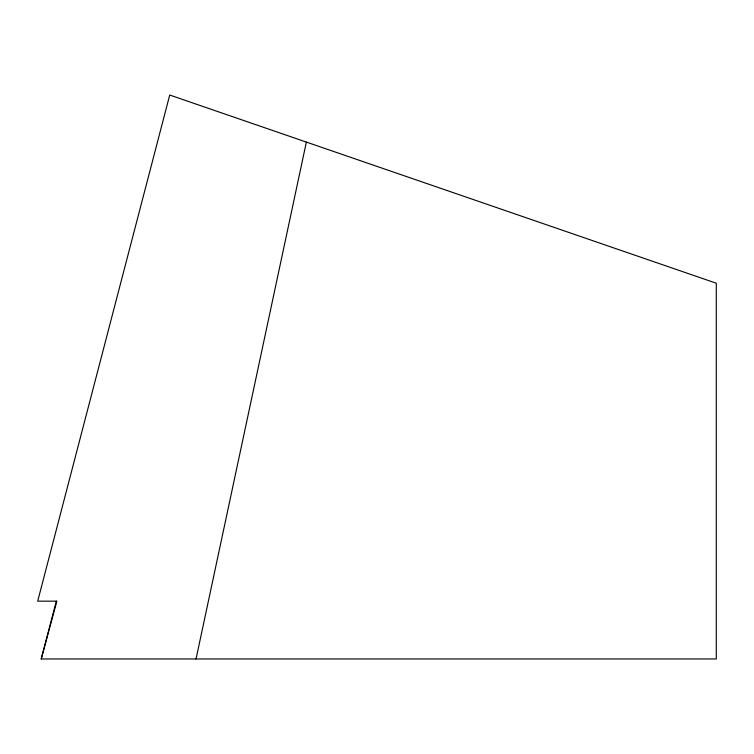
<?xml version="1.0" encoding="UTF-8"?>
<svg xmlns="http://www.w3.org/2000/svg" width="754" height="754" viewBox="0 0 754 754"><rect width="100%" height="100%" fill="white"/><g stroke="black" fill="none" stroke-linecap="round" stroke-linejoin="round"><path stroke-width="1.13" d="M196.04 658.968L306.369 142.082M41.225 658.968L56.87 601.164L37.7 601.164L169.725 95.032L716.3 283.231L716.3 658.968L41.225 658.968L56.305 601.164"/></g></svg>
